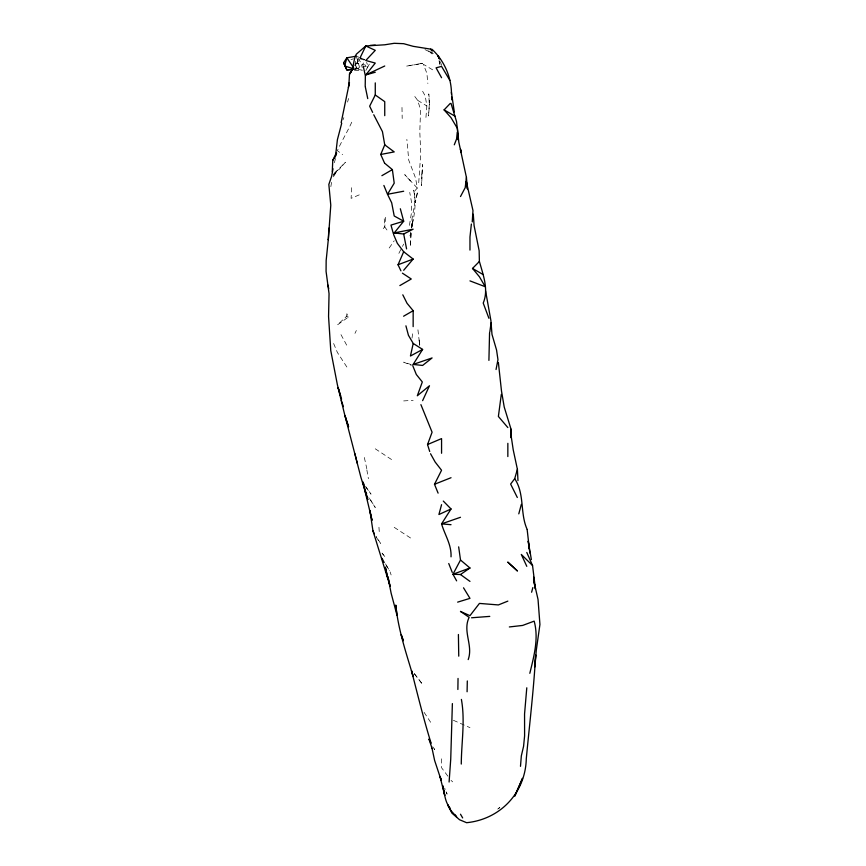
<?xml version="1.0" encoding="UTF-8"?>
<svg xmlns="http://www.w3.org/2000/svg" width="866" height="866" viewBox="0 0 866 866"><rect width="100%" height="100%" fill="white"/><g stroke="black" fill="none" stroke-linecap="round" stroke-linejoin="round"><path stroke-width="0.65" stroke-dasharray="4.33 3.25" d="M351.607 187.706L351.109 198.346L361.977 193.692M411.09 232.986L410.235 246.788L411.134 232.932M411.447 227.866C410.841 215.082 417.618 202.861 413.547 190.195C416.676 202.72 414.5 215.223 411.545 227.444M425.942 117.44L426.862 105.966L425.238 95.974L422.619 91.276M385.576 217.29L384.742 226.903L381.592 230.518M418.733 182.715L420.757 153.228L419.804 131.913L420.562 109.603L417.672 100.337L413.147 94.297M346.584 316.339L346.865 313.719L348.381 317.053L337.394 324.912L346.584 316.339L348.381 317.053M411.696 227.823L412.248 222.714L411.675 227.845M412.01 338.108L412.768 332.804M355.017 65.188L355.58 61.324M412.032 226.73L413.147 219.228L411.74 226.762M330.855 186.655L331.635 181.644M364.283 60.09L358.08 58.195L356.327 69.237L353.967 69.421M409.423 225.387L411.372 213.328L411.556 202.287L409.737 192.404M410.711 232.294L410.094 235.931L410.571 233.311M334.384 162.721L335.629 157.969M347.558 102.069L348.608 98.486M342.99 119.844L343.845 117.603M354.973 333.367L356.337 330.531M351.758 122.182C347.374 131.903 341.659 141.05 337.394 150.695L342.622 154.603M398.869 253.348L401.878 247.557M402.484 246.399L403.686 244.093M369.306 64.149L365.798 70.666L369.165 63.922M333.442 176.805L337.394 170.266L339.082 169.53L345.393 162.245L333.507 174.337M354.963 65.448L360.819 57.697M365.798 65.924L365.225 65.004L356.327 63.294L355.049 65.296L358.805 60.642M389.18 248.012L394.214 240.802M354.93 65.221L356.327 63.294M354.465 69.064L359.769 68.165L365.798 60.111M333.248 175.571L337.394 170.266L333.313 174.499M414.522 191.224L417.282 188.052L415.572 178.093L408.741 160.167L406.858 139.394M498.74 808.454L499.866 807.383L496.781 809.818M333.529 174.531L339.082 169.53M350.968 59.754L353.425 58.747M354.605 68.879L367.855 65.859L366.621 62.406M403.686 400.926L413.147 400.319M354.432 70.243L362.01 70.525M362.248 70.135L356.327 69.237L355.212 61.908M411.209 364.586L403.686 362.161L411.339 365.344M364.586 59.559L357.506 56.647L364.618 59.613M453.394 720.285L469.967 727.646M424.99 49.622L433.292 53.54M432.448 52.923L427.977 50.65L432.091 53.941M432.654 69.821L423.312 64.279L426.862 73.166L427.869 83.515M417.672 100.337L426.862 105.966M394.214 527.34L413.158 539.702M375.27 448.805L394.214 461.307M451.034 780.374L452.637 781.836M417.282 188.052L404.725 174.629L410.452 181.048M382.036 553.114L385.208 557.011L382.22 553.342M414.468 673.856L422.619 684.443L413.147 672.146M447.874 776.174L441.563 767.752L441.563 758.822M365.798 486.973L371.016 494.15L365.614 486.476M386.961 229.977L384.742 226.903L384.147 217.42M386.149 565.563L389.646 570.51L391.118 574.937M376.017 536.898L380.52 543.372L376.385 536.498M432.74 746.741L434.689 749.61L432.784 746.059M424.08 712.317L432.091 724.485M346.865 367.022L337.394 352.462L332.425 340.652M369.446 498.426L375.27 507.508L368.797 497.214M385.478 563.863L389.646 570.51M358.08 58.195L362.291 64.993M340.998 334.666L346.865 345.502M446.077 791.816L447.083 794.122L444.702 788.201M440.285 61.767L441.66 65.351M356.327 56.16L359.769 68.165M364.337 457.486L366.805 468.69M439.181 61.01L439.744 63.629M439.073 60.642L440.112 65.513M366.848 469.87L368.407 478.703M417.942 329.816L419.674 344.928M419.122 340.067L419.674 344.982M419.75 344.949L419.339 339.937L419.609 345.253M378.962 527.275L379.232 531.692M401.986 107.438L402.192 118.49M421.829 174.488L421.58 185.562L422.619 164.497L421.829 174.488M429.298 104.559L428.529 115.936L429.677 101.549L428.778 93.929L429.298 104.559M417.347 192.847L415.301 202.612L417.347 192.847M420.757 63.597L406.262 66.162L422.619 63.489L420.757 63.597"/><path stroke-width="1.3" d="M413.147 326.623L413.169 310.699L407.042 303.295L402.798 294.819M469.967 250.09L469.967 237.024L471.375 224.034M507.844 456.555L507.855 443.338M457.876 689.477L458.038 678.446M365.203 86.199L365.365 75.862M452.377 703.593L450.731 759.211L449.097 782.03M467.088 691.761L467.315 680.957M461.275 764.061C461.405 742.552 465.269 720.761 461.394 699.414M458.406 634.497L458.753 656.157M451.034 103.444L456.544 121.63L458.828 142.186L466.428 177.443L465.204 187.673L460.495 196.55M479.439 261.597C483.087 274.771 488.922 289.655 483.217 303.057L488.911 318.287M526.788 552.465L532.547 565.53L535.459 589.086L533.608 580.144L533.727 577.146M332.273 171.511L332.782 160.286L336.235 153.087M489.561 332.955L488.911 360.386M328.907 228.137L328.301 239.86L330.78 205.177L328.842 184.426L331.678 176.188L333.009 168.762M341.161 122.636L348.846 85.398L349.485 74.097C354.346 68.36 352.808 60.533 356.337 54.179L365.798 45.974L384.742 44.794L394.214 43.3L403.675 43.69L413.147 46.32L432.091 49.373C444.496 60.966 451.511 77.442 451.5 94.394M520.488 766.334L521.332 755.888L523.584 746.254L524.601 735.905L524.558 714.006L526.788 687.799M468.192 659.6C473.421 645.451 462.314 631.466 469.134 617.361L460.528 611.396M328.322 239.406L326.157 260.482L326.071 271.372L329.048 293.661L328.56 316.545L330.769 350.622L337.394 384.775L344.289 413.104L360.927 477.382L367.769 499.574M510.972 437.655L511.016 429.168L504.218 407.02L501.479 390.934L498.383 362.54M472.251 221.912L472.977 210.568L466.319 181.6L467.424 188.961L466.428 177.443M489.81 332.057L491.065 322.888M501.306 394.409L498.383 416.459L507.844 427.555M496.056 369.511L497.961 359.671L496.554 350.026L491.985 334.352L490.892 320.507L485.555 290.781M529.83 673.315C533.878 656.276 538.944 638.664 534.16 621.138L522.653 625.436L509.349 626.952M413.158 343.705L410.441 356.023L422.619 349.409L413.234 343.466L408.438 335.304L405.916 325.822M348.846 85.398L349.409 82.855M348.37 87.423L349.463 82.584M518.788 513.852L521.332 504.38M531.616 592.225L532.85 587.581M441.563 504.683L438.91 514.534L451.034 508.97L443.284 501.068M517.316 497.495L510.626 484.062L514.707 478.692L517.392 469.307L513.213 449.768L510.648 432.61M335.856 155.35L336.625 153.022M429.709 451.489L427.544 444.55L432.091 432.199L420.908 404.639M341.713 123.21L337.394 139.729L335.467 156.519L332.782 160.286M454.293 144.806L456.577 138.961L457.27 132.152L458.168 139.87L457.475 128.536L451.034 117.679L444.106 109.885L450.309 103.368M384.472 162.927L380.726 154.473L384.742 144.839L382.447 131.61L373.744 114.767M400.915 270.841L398.046 264.758L403.686 251.746L397.321 243.303L393.597 234.524M422.619 400.655L429.482 385.749L417.325 395.773L422.316 381.96L416.319 374.491L412.725 365.625M360.581 56.755L365.798 45.974L375.27 50.347L365.798 60.479L375.27 63.077L365.798 74.909L375.27 72.246M375.27 82.887L375.27 94.989L369.652 106.193L372.64 112.364M438.099 493.133L434.494 484.278L441.563 470.26L435.154 462.033L430.543 453.752M460.495 611.483L469.967 615.661L479.439 603.418L498.383 604.933L507.844 601.123M458.666 546.868L460.506 560.021L452.961 574.255L456.62 580.848M353.133 68.295L349.485 74.097L352.906 68.695M413.147 364.445L432.091 357.939L422.619 365.441L413.147 364.445L422.619 349.409M451.034 508.97L441.563 523.876C444.853 535.112 451.619 544.66 451.034 556.838M350.416 69.691L346.865 69.951L343.585 62.785L346.865 57.827L356.327 56.16M394.214 232.943L413.147 229.176L403.686 234.015L394.214 232.943L403.686 221.209L400.33 208.76M403.686 270.279L413.147 259.053L403.686 251.746M469.967 280.887L485.241 286.722L479.439 276.784L472.511 268.438L479.288 261.586M469.967 568.009L452.961 574.255L460.495 574.526L469.967 568.009L460.506 560.021M381.895 175.668L392.374 169.617L384.612 163.165M399.865 285.574L411.263 278.993L402.419 273.169M403.599 316.22L413.169 310.699M365.798 74.909L384.742 66M427.544 444.55L441.563 438.597L441.563 453.264M434.494 484.278L451.034 477.718M398.046 264.758L413.147 259.053M460.495 517.283L441.563 523.876L451.034 524.699M457.649 602.13L469.967 598.363L463.526 587.808M380.726 154.473L394.214 151.907L384.742 144.839M403.686 191.224L387.524 194.287L383.887 185.454M489.777 616.386L471.526 617.783M353.198 69.215L346.865 69.951L343.585 62.785M370.247 45.378L375.27 45.129M353.231 68.674L344.614 65.968L346.865 57.827L353.772 68.046M444.106 109.885L455.245 116.315M472.511 268.438L483.12 274.554M375.27 94.989L384.742 101.647L384.742 115.665M460.495 574.526L469.967 581.4M532.547 565.53L521.3 554.446L526.788 566.332M430.564 49.156L432.134 51.159M449.898 807.794C444.702 801.678 444.659 793.126 442.732 785.7L444.767 795.464L439.95 776.369L441.379 779.92M455.159 814.928L456.663 816.963L451.034 810.717L447.646 804.731L451.965 813.174L459.543 819.734L466.601 822.7C500.234 819.344 525.478 792.845 526.29 758.746C529.527 724.117 533.77 689.553 535.664 654.815L534.896 666.874L536.26 650.474L539.929 624.473L538.035 599.456L533.608 580.144M362.529 482.091L364.066 484.289M366.632 493.772L365.192 491.487L365.798 492.754M449.876 80.408L441.563 66.379L436.074 67.84L441.563 77.724M460.495 814.213L462.66 817.926M430.878 742.519C423.615 719.007 417.639 694.629 411.48 670.598L413.147 676.465C406.197 652.996 398.144 629.539 395.773 605.053L397.007 615.282L391.14 593.242L387.903 576.788L390.187 586.412L372.932 530.761L369.923 510.626L370.984 515.486M382.003 558.321L384.201 562.532M514.707 478.692C524.85 493.901 519.838 513.062 527.08 529.245M438.012 55.792L439.527 58.964L438.034 55.781L438.921 58.184M372.932 530.761L374.339 533.792M431.051 743.515L428.962 738.979L432.091 748.538M448.75 563.528L452.269 572.426M402.939 639.552L401.239 634.702L403.275 640.743M341.312 400.46L343.423 406.641M441.162 780.201L434.635 760.51L431.993 748.159M341.594 399.194L338.119 387.676L340.641 396.098M367.779 499.465L362.811 481.929L372.034 520.347L371.503 517.911M393.37 233.679L390.977 225.095L403.686 221.209L394.214 215.991L391.692 202.817L387.524 194.287L394.214 183.181L392.374 169.617M354.908 453.687L357.257 463.267M327.922 285.098L328.712 288.616M363.244 66.152L365.257 75.299M365.3 86.838L367.747 98.605M403.686 234.015L406.576 248.899M531.367 559.566L528.195 541.153L529.288 549.076M451.392 92.229L454.314 111.985M527.167 529.624L529.83 553.028M473.28 214.205L474.092 225.615L479.147 250.739L479.385 261.467M517.403 469.22L517.965 480.576M451.619 97.219L451.738 99.709M451.619 96.981L451.738 99.568M511.016 429.168L511.2 437.233M522.479 778.415L514.869 795.897L522.479 778.415M507.887 562.196L517.316 570.878L507.887 562.196M348.511 426.776L344.982 415.68L348.587 426.721M387.513 577.016L385.381 567.317L387.513 577.016M461.004 151.864L460.495 149.223L461.113 152.513L461.004 151.864"/></g></svg>
